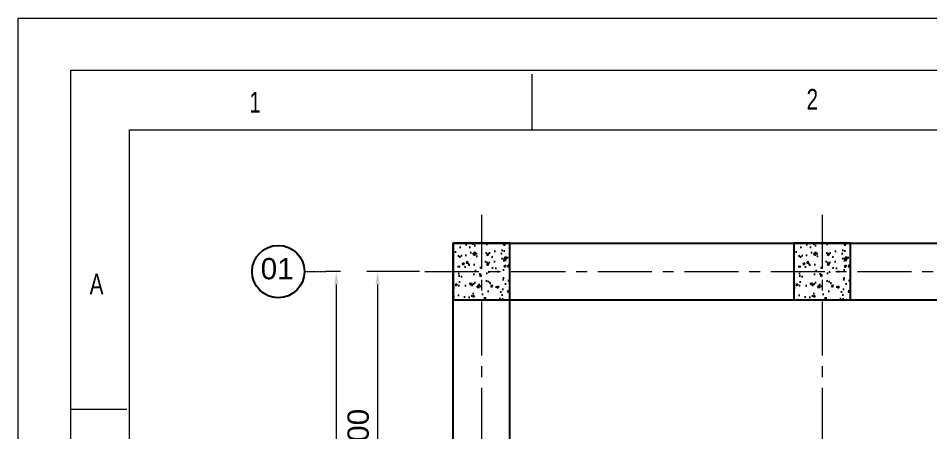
# Model space of a CAD drawing. Header units: millimetres. Extents: x 3220 to 226993, y 817 to 176024.
# Drawn here: x 3220 to 11256, y 172372 to 176024 of the extents above; entities that cross this region are included whole.
import ezdxf

# ---------------------------------------------------------------- set-up
doc = ezdxf.new("R2010")
doc.units = ezdxf.units.MM
doc.linetypes.add('AXES', pattern=[50.8, 31.75, -6.35, 6.35, -6.35])
doc.linetypes.add('CENTER', pattern=[10.16, 6.35, -1.27, 1.27, -1.27])
doc.layers.add('Axe', color=1, linetype='AXES', lineweight=9)
doc.styles.add('ARIAL_BOLD', font='arial.ttf')
doc.styles.add('SLDTEXTSTYLE0', font='TXT', dxfattribs={"width": 0.75})
doc.dimstyles.new('ECHE 75', dxfattribs={"dimscale": 75, "dimtxt": 2.5, "dimasz": 1.5, "dimexe": 1.25, "dimexo": 0.625, "dimgap": 1, "dimtad": 1, "dimdec": 0, "dimtxsty": 'ARIAL_BOLD', "dimcen": 2.5, "dimclrd": 4, "dimclre": 4, "dimclrt": 6, "dimadec": 0, "dimazin": 0, "dimtfac": 1, "dimtdec": 0, "dimtmove": 0, "dimatfit": 3, "dimfxl": 1, "dimlwd": 13, "dimlwe": 13, "dimarcsym": 0})

# ---------------------------------------------------------------- blocks, each defined once
blk = doc.blocks.new('*D652')
at = {"color": 4, "lineweight": 13, "transparency": 16777216}
for p, q in [((6753.1, 173791.8), (6291, 173791.8)), ((6384.8, 173679.3), (6384.8, 170904.3)), ((6753.1, 170791.8), (6291, 170791.8))]:
    blk.add_line(p, q, dxfattribs=at)
at = {"color": 4, "transparency": 16777216}
for points in [[(6366, 173679.3), (6403.5, 173679.3), (6384.8, 173791.8)], [(6366, 170904.3), (6403.5, 170904.3), (6384.8, 170791.8)]]:
    blk.add_solid(points, dxfattribs=at)
at = {"layer": 'Defpoints', "color": 0, "transparency": 16777216}
for p in [(6800, 173791.8), (6384.8, 170791.8), (6800, 170791.8)]:
    blk.add_point(p, dxfattribs=at)
at = {"color": 6, "transparency": 16777216, "insert": (6214, 172291.8), "char_height": 187.5, "attachment_point": 5, "rotation": 90, "style": 'ARIAL_BOLD'}
blk.add_mtext('3000', dxfattribs=at)
blk = doc.blocks.new('*D659')
at = {"color": 4, "lineweight": 13, "transparency": 16777216}
for p, q in [((6056.6, 173791.8), (5927.2, 173791.8)), ((6020.9, 173679.3), (6020.9, 149904.3)), ((6244.1, 149791.8), (5927.2, 149791.8))]:
    blk.add_line(p, q, dxfattribs=at)
at = {"color": 4, "transparency": 16777216}
for points in [[(6002.2, 173679.3), (6039.7, 173679.3), (6020.9, 173791.8)], [(6002.2, 149904.3), (6039.7, 149904.3), (6020.9, 149791.8)]]:
    blk.add_solid(points, dxfattribs=at)
at = {"layer": 'Defpoints', "color": 0, "transparency": 16777216}
for p in [(6103.5, 173791.8), (6020.9, 149791.8), (6291, 149791.8)]:
    blk.add_point(p, dxfattribs=at)
at = {"color": 6, "transparency": 16777216, "insert": (5850.2, 161791.8), "char_height": 187.5, "attachment_point": 5, "rotation": 90, "style": 'ARIAL_BOLD'}
blk.add_mtext('24000', dxfattribs=at)
blk = doc.blocks.new("SYST7ME D'AXE")
at = {"layer": 'Axe', "ltscale": 15}
for p, q in [((0, 18500), (0, -6500)), ((3000, 18500), (3000, -6500)), ((-500, 18000), (15500, 18000))]:
    blk.add_line(p, q, dxfattribs=at)
blk = doc.blocks.new('Level -3.5 et0m')
h = blk.add_hatch()
h.set_pattern_fill('AR-CONC', color=256)
h.set_pattern_definition([(50, (-178579.41, -89209.63), (182.18467, -15.93909), [19.05, -209.55]), (355, (-178579.4, -89209.63), (-35.24342, 191.05685), [15.24, -167.64058]), (100.45144, (-178564.23, -89210.96), (146.94125, 175.11775), [16.19001, -178.09024]), (46.1842, (-178579.4, -89158.83), (271.07904, -42.04233), [28.575, -314.325]), (96.63556, (-178556.82, -89162.33), (237.40413, 247.42612), [24.28502, -267.1356]), (351.18415, (-178579.4, -89158.83), (237.40413, 247.42612), [22.85997, -251.45973]), (21, (-178554.01, -89171.53), (151.61439, -102.2652), [19.05, -209.55]), (326, (-178554, -89171.53), (61.80203, 184.18797), [15.24, -167.64]), (71.45144, (-178541.37, -89180.05), (213.41642, 81.92277), [16.19001, -178.08994]), (37.5, (-178579.41, -89209.63), (3.088603, 84.555039), [0, -165.608, 0, -170.18, 0, -168.275]), (7.5, (-178579.41, -89209.63), (66.819663, 100.180575), [0, -97.028, 0, -161.798, 0, -64.135]), (327.5, (-178636.05, -89209.63), (135.590595, -5.728744), [0, -63.5, 0, -198.12, 0, -262.89]), (317.5, (-178661.45, -89209.63), (148.12918, 25.42649), [0, -82.55, 0, -131.572, 0, -186.69])])
h.paths.add_polyline_path([(0, 250), (-250, 250), (-250, 0), (0, 0)])
h.paths.add_polyline_path([(250, 250), (0, 250), (0, 0), (250, 0)])
h.paths.add_polyline_path([(250, 0), (0, 0), (0, -250), (250, -250)])
h.paths.add_polyline_path([(0, 0), (-250, 0), (-250, -250), (0, -250)])
h = blk.add_hatch()
h.set_pattern_fill('AR-CONC', color=256)
h.set_pattern_definition([(50, (-175579.41, -89209.63), (182.18467, -15.93909), [19.05, -209.55]), (355, (-175579.4, -89209.63), (-35.24342, 191.05685), [15.24, -167.64058]), (100.45144, (-175564.23, -89210.96), (146.94125, 175.11775), [16.19001, -178.09024]), (46.1842, (-175579.4, -89158.83), (271.07904, -42.04233), [28.575, -314.325]), (96.63556, (-175556.82, -89162.33), (237.40413, 247.42612), [24.28502, -267.1356]), (351.18415, (-175579.4, -89158.83), (237.40413, 247.42612), [22.85997, -251.45973]), (21, (-175554.01, -89171.53), (151.61439, -102.2652), [19.05, -209.55]), (326, (-175554, -89171.53), (61.80203, 184.18797), [15.24, -167.64]), (71.45144, (-175541.37, -89180.05), (213.41642, 81.92277), [16.19001, -178.08994]), (37.5, (-175579.41, -89209.63), (3.088603, 84.555039), [0, -165.608, 0, -170.18, 0, -168.275]), (7.5, (-175579.41, -89209.63), (66.819663, 100.180575), [0, -97.028, 0, -161.798, 0, -64.135]), (327.5, (-175636.05, -89209.63), (135.590595, -5.728744), [0, -63.5, 0, -198.12, 0, -262.89]), (317.5, (-175661.45, -89209.63), (148.12918, 25.42649), [0, -82.55, 0, -131.572, 0, -186.69])])
h.paths.add_polyline_path([(3000, 250), (2750, 250), (2750, 0), (3000, 0)])
h.paths.add_polyline_path([(3250, 250), (3000, 250), (3000, 0), (3250, 0)])
h.paths.add_polyline_path([(3250, 0), (3000, 0), (3000, -250), (3250, -250)])
h.paths.add_polyline_path([(3000, 0), (2750, 0), (2750, -250), (3000, -250)])
for points in [[(-250, -250), (250, -250), (250, 250), (-250, 250)], [(15250, -18250), (-250, -18250), (-250, 250), (15250, 250)], [(2750, -250), (3250, -250), (3250, 250), (2750, 250)], [(250, -250), (14750, -250), (14750, -17750), (250, -17750)]]:
    blk.add_lwpolyline(points, close=True)
blk.add_blockref("SYST7ME D'AXE", (0, -18000))
blk = doc.blocks.new('A2 E1-50')
at = {"color": 1, "linetype": 'Continuous', "lineweight": 18}
for p, q in [((-28847.4, 0), (-28847.4, 20086.4)), ((-28847.4, 20086.4), (0, 20086.4)), ((-28363.1, 485.3), (-28363.1, 19601.2)), ((-28363.1, 19601.2), (-485.3, 19601.2))]:
    blk.add_line(p, q, dxfattribs=at)
at = {"linetype": 'Continuous', "lineweight": 18}
for p, q in [((-28619.2, 230.6), (-28619.2, 19860.5)), ((-28619.2, 19860.5), (-232.1, 19860.5))]:
    blk.add_line(p, q, dxfattribs=at)
at = {"color": 5, "linetype": 'Continuous', "lineweight": 15}
for p, q in [((-26611.9, 19601), (-26611.9, 19843.6)), ((-28375, 18383.4), (-28617.6, 18383.4))]:
    blk.add_line(p, q, dxfattribs=at)
at = {"color": 5, "linetype": 'Continuous', "lineweight": 15, "char_height": 89.9, "attachment_point": 1, "style": 'SLDTEXTSTYLE0'}
for s, insert in [('2', (-25418.1, 19779)), ('1', (-27842.2, 19765.8)), ('A', (-28536.7, 18974.8))]:
    blk.add_mtext(s, dxfattribs=dict(at, insert=insert))

msp = doc.modelspace()

# ---------------------------------------------------------------- linework, layer by layer
at = {"color": 1, "linetype": 'CENTER', "lineweight": 9}
msp.add_line((5739.7, 173791.8), (5927.2, 173791.8), dxfattribs=at)
at = {"color": 5}
msp.add_circle((5509.2, 173791.8), 230.5, dxfattribs=at)

# ---------------------------------------------------------------- block references
at = {"xscale": 2.024564718585504, "yscale": 2.024564718585504, "zscale": 2.024564718585504}
msp.add_blockref('A2 E1-50', (61623, 135357.2), dxfattribs=at)
msp.add_blockref('Level -3.5 et0m', (7300, 173791.8))

# ---------------------------------------------------------------- texts
at = {"insert": (5500.3, 173816.4), "char_height": 187.5, "attachment_point": 5, "style": 'ARIAL_BOLD'}
msp.add_mtext('01', dxfattribs=at)

# ---------------------------------------------------------------- dimensions: what is measured, and where the dimension line sits
for base, p1, p2, picture, middle in [((6020.9, 149791.8), (6103.5, 173791.8), (6291, 149791.8), '*D659', (5850.2, 161791.8)), ((6384.8, 170791.8), (6800, 173791.8), (6800, 170791.8), '*D652', (6214, 172291.8))]:
    dim = msp.add_linear_dim(base=base, p1=p1, p2=p2, angle=90, dimstyle='ECHE 75')
    dim.commit()
    dim.dimension.update_dxf_attribs({"geometry": picture, "text_midpoint": middle})

doc.saveas('drawing.dxf')
